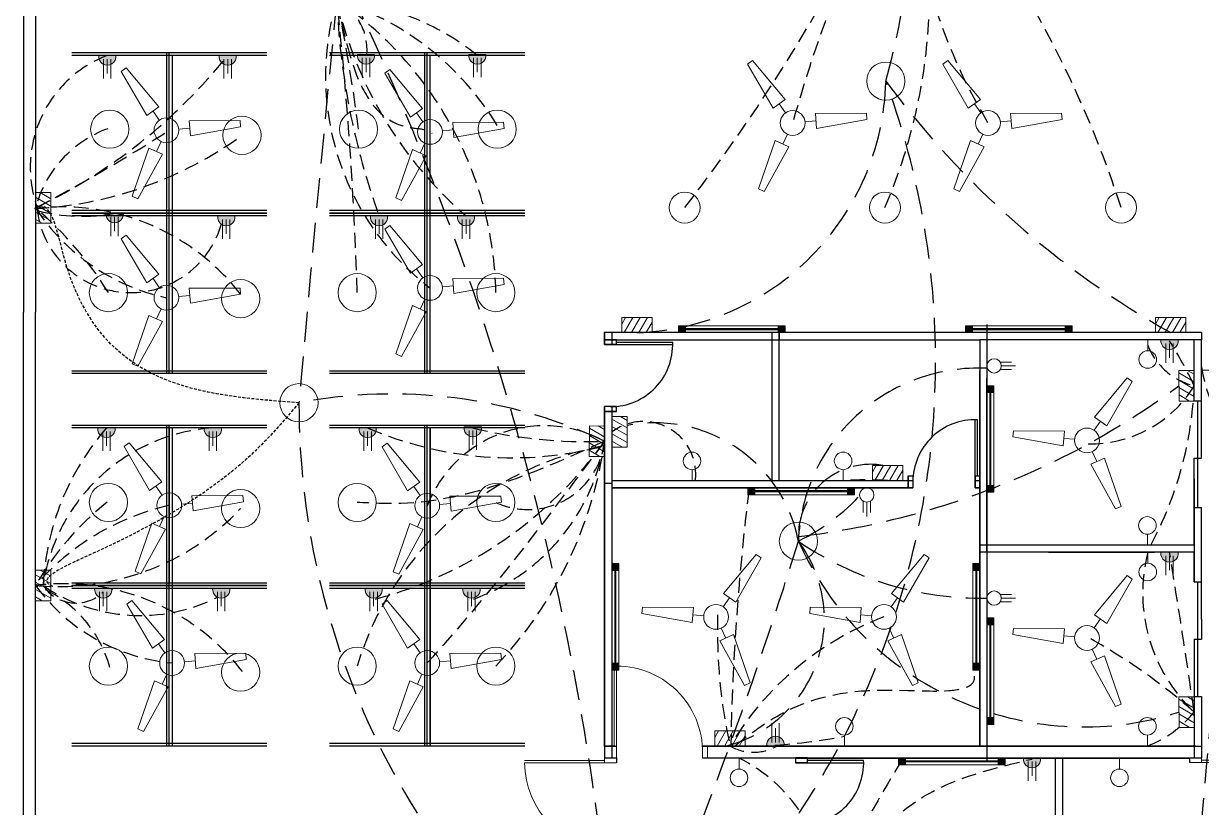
# Model space of a CAD drawing. Header units: inches. Extents: x 35258 to 134537, y 25067 to 83300.
# Drawn here: x 68754.5 to 69247.7, y 37704.9 to 38033.3 of the extents above; entities that cross this region are included whole.
import ezdxf

# ---------------------------------------------------------------- set-up
doc = ezdxf.new("R2010")
doc.units = ezdxf.units.IN
doc.header["$LTSCALE"] = 5
doc.header["$MEASUREMENT"] = 0
doc.linetypes.add('HIDDEN', pattern=[0.375, 0.25, -0.125])
for name, color, linetype in [('belkuni', 7, 'Continuous'), ('DB WIRE', 2, 'Continuous'), ('door', 60, 'Continuous'), ('SB wires', 1, 'Continuous')]:
    doc.layers.add(name, color=color, linetype=linetype)
for name, color, linetype, lineweight in [('E. Fixture', 6, 'Continuous', 20), ('G-FIX', 4, 'Continuous', 9), ('HATCH', 251, 'Continuous', 5)]:
    doc.layers.add(name, color=color, linetype=linetype, lineweight=lineweight)

# ---------------------------------------------------------------- blocks, each defined once
blk = doc.blocks.new('S')
at = {"layer": 'E. Fixture'}
for p, q in [((27102.46766870946, -3564.51721088822), (27101.3704911174, -3580.674144426191)), ((27104.43619659863, -3564.487638738226), (27102.46766870946, -3564.51721088822)), ((27104.43619659863, -3564.487638738226), (27106.11614945854, -3580.634012478612)), ((27106.11614945854, -3580.634012478612), (27101.3704911174, -3580.674144426191)), ((27103.45193265404, -3584.143939886686), (27103.45193265404, -3580.6565425896)), ((27082.53971910421, -3599.018453666567), (27095.8245486937, -3589.688880827792)), ((27095.8245486937, -3589.688880827792), (27098.17042964658, -3593.814377915289)), ((27100.04195762664, -3590.050189886686), (27097.02158423842, -3591.794003275429)), ((27106.86190768145, -3590.050189886686), (27109.88228106967, -3591.794003275431)), ((27111.07931661439, -3589.688880827792), (27108.73343566151, -3593.814377915289)), ((27124.36414620388, -3599.018453666567), (27111.07931661439, -3589.688880827792)), ((27083.52409410421, -3600.723441180266), (27098.17042964658, -3593.814377915289)), ((27123.37977120388, -3600.723441180266), (27108.73343566151, -3593.814377915289)), ((27082.53971910421, -3599.018453666567), (27083.52409410421, -3600.723441180266)), ((27124.36414620388, -3599.018453666567), (27123.37977120388, -3600.723441180266))]:
    blk.add_line(p, q, dxfattribs=at)
blk.add_circle((27103.45193265404, -3588.081439886686), 3.9375, dxfattribs=at)
blk = doc.blocks.new('oo')
at = {"layer": 'E. Fixture', "lineweight": 15}
for p, q in [((755.2265564501672, 589.0984068058151), (809.1816122235127, 589.0984068058151)), ((755.2265564501672, 589.0317345255226), (809.1816122235127, 589.0317345255226)), ((755.2265564501672, 588.9650622452373), (809.1816122235127, 588.9650622452373)), ((755.2265564501672, 588.8983899649593), (809.1816122235127, 588.8983899649593)), ((755.2265564501672, 588.7650454043887), (809.1816122235127, 588.7650454043887)), ((755.2265564501672, 588.6317008438182), (809.1816122235127, 588.6317008438255)), ((755.2265564501672, 588.5650285635329), (809.1816122235127, 588.5650285635329)), ((755.2265564501672, 588.4983562832476), (809.1816122235127, 588.4983562832476)), ((755.2265564501672, 588.4316840029696), (809.1816122235127, 588.4316840029696)), ((755.2265564501672, 588.4316840029696), (809.1816122235127, 588.4316840029696))]:
    blk.add_line(p, q, dxfattribs=at)
at = {"layer": 'E. Fixture', "color": 5, "lineweight": 15}
blk.add_lwpolyline([(751.2262196331089, 590.7652138129179), (813.181949040571, 590.7652138129179), (813.181949040571, 586.7648769958596), (751.2262196331089, 586.7648769958596), (751.2262196331089, 590.7652138129179)], dxfattribs=at)
at = {"layer": 'HATCH', "lineweight": 15}
for points in [[(751.2262196331089, 590.7652138129179), (755.2265564501818, 590.7652138129179), (755.2265564501818, 586.7648769958596), (751.2262196331089, 586.7648769958596)], [(751.5595810345208, 590.431852411506), (754.8931950487408, 590.431852411506), (754.8931950487408, 587.0982383972787), (751.5595810345208, 587.0982383972787)], [(751.8929424359326, 590.0984910100724), (754.5598336473145, 590.0984910100724), (754.5598336473145, 587.4315997987051), (751.8929424359326, 587.4315997987051)], [(752.226303837359, 589.7651296086606), (754.2264722458881, 589.7651296086606), (754.2264722458881, 587.7649612001169), (752.226303837359, 587.7649612001169)], [(752.5596652387853, 589.4317682072342), (753.8931108444763, 589.4317682072342), (753.8931108444763, 588.0983226015505), (752.5596652387853, 588.0983226015505)], [(752.8930266402263, 589.0984068058078), (753.5597494430644, 589.0984068058078), (753.5597494430644, 588.4316840029696), (752.8930266402263, 588.4316840029696)], [(813.181949040571, 590.7652138129179), (809.1816122235273, 590.7652138129179), (809.1816122235273, 586.7648769958596), (813.181949040571, 586.7648769958596)], [(812.8485876391592, 590.431852411506), (809.5149736249391, 590.431852411506), (809.5149736249391, 587.0982383972787), (812.8485876391592, 587.0982383972787)], [(812.5152262377474, 590.0984910100797), (809.8483350263509, 590.0984910100797), (809.8483350263509, 587.4315997987051), (812.5152262377474, 587.4315997987051)], [(812.181864836321, 589.7651296086606), (810.1816964277773, 589.7651296086606), (810.1816964277773, 587.7649612001169), (812.181864836321, 587.7649612001169)], [(811.8485034348946, 589.4317682072342), (810.5150578292037, 589.4317682072342), (810.5150578292037, 588.0983226015505), (811.8485034348946, 588.0983226015505)], [(811.5151420334828, 589.0984068058078), (810.8484192306155, 589.0984068058078), (810.8484192306155, 588.4316840029696), (811.5151420334828, 588.4316840029696)]]:
    blk.add_lwpolyline(points, close=True, dxfattribs=at)
blk = doc.blocks.new('05')
at = {"layer": 'E. Fixture'}
blk.add_hatch(color=256, dxfattribs=at).paths.add_polyline_path([(27124.32238466969, -3822.558064193767), (27124.32238466969, -3814.558064193769, 1.138441978113043)])
for p, q in [((27122.65102251557, -3816.832463298529), (27113.66786581746, -3816.832463298529)), ((27122.65102251557, -3818.558064193768), (27115.97039609485, -3818.558064193768)), ((27124.32238466969, -3822.558064193769), (27124.32238466969, -3814.558064193769)), ((27122.65102251557, -3820.283665089007), (27113.66786581746, -3820.283665089007))]:
    blk.add_line(p, q, dxfattribs=at)
blk.add_arc((27123.80228765426, -3818.558064193768), 4.033670897018604, 82.59172132670682, 277.4082786732857, dxfattribs=at)

msp = doc.modelspace()

# ---------------------------------------------------------------- hatches: boundary and pattern name
at = {"layer": 'E. Fixture', "lineweight": 5}
h = msp.add_hatch(dxfattribs=at)
h.set_pattern_fill('ANSI31', color=256, scale=21.33512969102594, angle=105, style=0)
h.set_pattern_definition([(150, (62815.29421568604, -18715.59310688873), (-1.333445605689122, -2.309595538183013), [])])
h.paths.add_polyline_path([(68765.9266781783, 37949.64814176008), (68765.9266781783, 37962.44921957469), (68759.526139271, 37962.44921957469), (68759.526139271, 37949.64814176008)])
h = msp.add_hatch(dxfattribs=at)
h.set_pattern_fill('ANSI31', color=256, scale=21.33512969102594, angle=15, style=0)
h.set_pattern_definition([(59.99999999999999, (12339.70573622885, 43854.44175371849), (-2.309595538183013, 1.333445605689122), [])])
h.paths.add_polyline_path([(69004.94698487766, 37903.80929122624), (69017.74806269228, 37903.80929122624), (69017.74806269228, 37910.20983013355), (69004.94698487766, 37910.20983013355)])
h = msp.add_hatch(dxfattribs=at)
h.set_pattern_fill('ANSI31', color=256, scale=21.33512969102594, angle=15, style=0)
h.set_pattern_definition([(59.99999999999999, (12563.17495658094, 43854.44175371847), (-2.309595538183013, 1.333445605689122), [])])
h.paths.add_polyline_path([(69228.41620522975, 37903.80929122622), (69241.21728304436, 37903.80929122622), (69241.21728304436, 37910.20983013353), (69228.41620522975, 37910.20983013353)])
h = msp.add_hatch(dxfattribs=at)
h.set_pattern_fill('ANSI31', color=256, scale=21.33512969102594, angle=-74.86885939387574, style=0)
h.set_pattern_definition([(330.1311406061243, (75059.19036177237, 94566.65546571818), (1.328155833565697, 2.312641523256883), [])])
h.paths.add_polyline_path([(69238.27078086915, 37887.94263890909), (69238.30008040312, 37875.1415946254), (69244.70060254497, 37875.15624439239), (69244.67130301101, 37887.95728867609)])
h = msp.add_hatch(dxfattribs=at)
h.set_pattern_fill('ANSI31', color=256, scale=21.33512969102594, angle=-74.86885939387574, style=0)
h.set_pattern_definition([(330.1311406061243, (74821.72199951929, 94547.3328259961), (1.328155833565697, 2.312641523256883), [])])
h.paths.add_polyline_path([(69000.80241861606, 37868.619999187), (69000.83171815003, 37855.8189549033), (69007.23224029188, 37855.8336046703), (69007.20294075792, 37868.63464895399)])
h = msp.add_hatch(dxfattribs=at)
h.set_pattern_fill('ANSI31', color=256, scale=21.33512969102594, angle=-75.8413671594328, style=0)
h.set_pattern_definition([(329.1586328405672, (75773.58012239414, 94436.54999983317), (1.367216167762004, 2.289766076248115), [])])
h.paths.add_polyline_path([(68991.51120571297, 37864.79791736161), (68991.32323341399, 37851.99821972335), (68997.72308223312, 37851.90423357387), (68997.9110545321, 37864.70393121213)])
h = msp.add_hatch(dxfattribs=at)
h.set_pattern_fill('ANSI31', color=256, scale=21.33512969102594, angle=15, style=0)
h.set_pattern_definition([(59.99999999999999, (12444.68427626389, 43792.45745775188), (-2.309595538183013, 1.333445605689122), [])])
h.paths.add_polyline_path([(69109.9255249127, 37841.82499525963), (69122.72660272731, 37841.82499525963), (69122.72660272731, 37848.22553416694), (69109.9255249127, 37848.22553416694)])
h = msp.add_hatch(dxfattribs=at)
h.set_pattern_fill('ANSI31', color=256, scale=21.33512969102594, angle=105, style=0)
h.set_pattern_definition([(150, (62815.29421568604, -18873.69215141094), (-1.333445605689122, -2.309595538183013), [])])
h.paths.add_polyline_path([(68765.9266781783, 37791.54909723787), (68765.9266781783, 37804.35017505248), (68759.526139271, 37804.35017505248), (68759.526139271, 37791.54909723787)])
h = msp.add_hatch(dxfattribs=at)
h.set_pattern_fill('ANSI31', color=256, scale=21.33512969102594, angle=-74.86885939387574, style=0)
h.set_pattern_definition([(330.1311406061243, (75059.19036177237, 94429.97232341548), (1.328155833565697, 2.312641523256883), [])])
h.paths.add_polyline_path([(69238.27078086915, 37751.25949660638), (69238.30008040312, 37738.45845232269), (69244.70060254497, 37738.47310208968), (69244.67130301101, 37751.27414637338)])
h = msp.add_hatch(dxfattribs=at)
h.set_pattern_fill('ANSI31', color=256, scale=21.33512969102594, angle=15, style=0)
h.set_pattern_definition([(59.99999999999999, (12378.67082592562, 43681.29996922529), (-2.309595538183013, 1.333445605689122), [])])
h.paths.add_polyline_path([(69043.91207457443, 37730.66750673304), (69056.71315238904, 37730.66750673304), (69056.71315238904, 37737.06804564034), (69043.91207457443, 37737.06804564034)])

# ---------------------------------------------------------------- linework, layer by layer
for p, q in [((68754.526139271, 38207.46674551767), (68754.526139271, 37912.39944524378)), ((68759.526139271, 38207.46674551767), (68759.526139271, 37912.39944524378)), ((68774.69352945649, 38021.08322198089), (68856.35442601745, 38021.08322198089)), ((68856.35442601745, 38019.90460224309), (68774.69352945649, 38019.90460224309)), ((68814.3453579989, 38021.08322198089), (68814.3453579989, 37886.65054454642)), ((68815.5239777367, 37886.65054454642), (68815.5239777367, 38021.08322198089)), ((68816.70259747475, 38019.90460224309), (68816.70259747475, 37886.65054454642)), ((68882.68672246145, 38021.08322198089), (68964.34761902242, 38021.08322198089)), ((68964.34761902242, 38019.9046022431), (68882.68672246145, 38019.9046022431)), ((68883.22740646164, 38019.90460224311), (68883.22740646164, 38021.0832219809)), ((68922.33855100386, 38021.08322198089), (68922.33855100386, 37886.65054454643)), ((68923.51717074164, 37886.65054454643), (68923.51717074164, 38021.08322198089)), ((68924.69579047972, 38019.9046022431), (68924.69579047972, 37886.65054454643)), ((68774.69352945649, 37955.04550300154), (68856.35442601745, 37955.04550300154)), ((68774.69352945649, 37953.86688326374), (68856.35442601745, 37953.86688326374)), ((68856.35442601745, 37953.86688326375), (68774.69352945649, 37953.86688326375)), ((68882.68672246145, 37955.04550300155), (68964.34761902242, 37955.04550300155)), ((68882.68672246145, 37953.86688326375), (68964.34761902242, 37953.86688326375)), ((68964.34761902242, 37953.86688326376), (68882.68672246145, 37953.86688326376)), ((68856.35442601745, 37952.68826352595), (68774.69352945649, 37952.68826352595)), ((68964.34761902242, 37952.68826352595), (68882.68672246145, 37952.68826352595)), ((68754.526139271, 37312.39944524378), (68754.526139271, 37912.39944524378)), ((68759.526139271, 37671.66750682898), (68759.526139271, 37912.39944524378)), ((69157.8831425912, 37907.28529339842), (69157.88314259124, 37811.23839897969)), ((68997.81706838298, 37898.80929122623), (68997.81706838298, 37903.80929122624)), ((68997.81706838298, 37903.80929122624), (68997.81706838298, 37898.80929122623)), ((69154.8831425912, 37903.80929122624), (68997.81706838297, 37903.80929122624)), ((68997.81706838297, 37900.80929122623), (69154.88314259119, 37900.80929122623)), ((68997.81706838298, 37900.80929122623), (68997.81706838298, 37898.80929122623)), ((68997.81706838298, 37900.80929122623), (68997.81706838298, 37898.80929122623)), ((69000.81706838298, 37903.80929122624), (69000.81706838298, 37898.80929122623)), ((69067.94616265535, 37841.82499525965), (69067.94616265535, 37903.80929122624)), ((69070.94616265535, 37903.80929122624), (69067.94616265535, 37903.80929122624)), ((69070.94616265535, 37841.82499525965), (69070.94616265535, 37903.80929122624)), ((69070.94616265535, 37903.80929122624), (69070.94616265535, 37900.80929122624)), ((69247.68595277793, 37903.80929122622), (69154.8831425912, 37903.80929122624)), ((69227.96587241835, 37900.80929122623), (69154.8831425912, 37900.80929122623)), ((69247.68595277793, 37900.80929122623), (69154.88314259119, 37900.80929122623)), ((69154.88314259124, 37900.80929122622), (69154.88314259122, 37730.66750673298)), ((69157.88314259124, 37900.80929122622), (69157.88314259124, 37730.66750673298)), ((69157.8831425912, 37900.80929122616), (69157.8831425912, 37897.80929122615)), ((69171.21252822645, 37903.80929122623), (69171.21252822645, 37903.80929122623)), ((69203.93980095371, 37903.80929122623), (69203.93980095371, 37903.80929122623)), ((69244.68595277793, 37875.30626162526), (69244.68595277793, 37900.80929122623)), ((69247.68595277793, 37903.80929122622), (69247.68595277793, 37900.80929122623)), ((69247.68595277793, 37875.30626162526), (69247.68595277793, 37900.80929122623)), ((69157.88314259124, 37897.80929122616), (69157.88314259124, 37724.66750673324)), ((68774.69352945678, 37887.82916428422), (68856.35442601774, 37887.82916428422)), ((68856.35442601774, 37886.65054454642), (68774.69352945678, 37886.65054454642)), ((68882.68672246175, 37887.82916428422), (68964.34761902271, 37887.82916428422)), ((68964.34761902271, 37886.65054454643), (68882.68672246175, 37886.65054454643)), ((69154.88314259124, 37814.80525175857), (69154.88314259124, 37887.80727149233)), ((69157.88314259124, 37811.80525175851), (69157.88314259124, 37884.80727149226)), ((69244.68595277793, 37875.30626162526), (69244.68595277793, 37887.80727149232)), ((69244.68595277793, 37875.30626162526), (69247.68595277793, 37875.30626162526)), ((69244.68595277793, 37875.30626162526), (69247.68595277793, 37875.30626162526)), ((69246.18595277793, 37851.30626162526), (69246.18595277793, 37875.30626162526)), ((69247.68595277793, 37851.30626162526), (69247.68595277793, 37875.30626162526)), ((68997.81706838297, 37730.66750673297), (68997.81706838298, 37872.80929122623)), ((68997.81706838298, 37872.80929122623), (68997.81706838297, 37730.66750673297)), ((68997.81706838298, 37872.80929122623), (68997.81706838298, 37843.79887360891)), ((69000.81706838298, 37872.81409936312), (69000.81706838297, 37730.66750673297)), ((69000.81706838298, 37872.81409936312), (69000.81706838298, 37872.80929122623)), ((69000.81706838298, 37872.80929122623), (69000.81706838298, 37872.81409936312)), ((69000.81706838298, 37872.81409936312), (69000.81706838298, 37872.80929122623)), ((69000.817068383, 37870.80929122623), (69000.81706838298, 37843.79887360891)), ((68774.69908364689, 37865.10018416744), (68856.35998020785, 37865.10018416744)), ((68814.3509121893, 37865.10018416744), (68814.3509121893, 37730.66750673297)), ((68814.35091218958, 37865.10018416744), (68814.35091218958, 37730.66750673297)), ((68815.52953192707, 37730.66750673297), (68815.52953192707, 37865.10018416744)), ((68815.52953192737, 37730.66750673297), (68815.52953192737, 37865.10018416744)), ((68882.68672246141, 37865.10018416744), (68964.34761902237, 37865.10018416744)), ((68922.33855100382, 37865.10018416744), (68922.33855100382, 37730.66750673297)), ((68922.34410519454, 37865.10018416744), (68922.34410519454, 37730.66750673298)), ((68923.51717074159, 37730.66750673297), (68923.51717074159, 37865.10018416744)), ((68923.52272493232, 37730.66750673298), (68923.52272493232, 37865.10018416744)), ((68856.35998020785, 37863.92156442964), (68774.69908364689, 37863.92156442964)), ((68815.52953192765, 37863.92156442964), (68815.52953192765, 37799.06246518809)), ((68816.70815166515, 37863.92156442964), (68816.70815166515, 37730.66750673297)), ((68816.70815166543, 37863.92156442964), (68816.70815166543, 37730.66750673297)), ((68964.34761902237, 37863.92156442964), (68882.68672246141, 37863.92156442964)), ((68924.69579047967, 37863.92156442964), (68924.69579047967, 37730.66750673297)), ((68924.7013446704, 37863.92156442965), (68924.7013446704, 37730.66750673298)), ((69154.88314259122, 37860.20124736745), (69154.88314259122, 37838.82499525963)), ((69244.68595277793, 37814.80525175821), (69244.68595277793, 37851.30626162527)), ((69244.68595277793, 37851.30626162526), (69247.68595277793, 37851.30626162526)), ((69246.18595277793, 37830.56827568971), (69246.18595277793, 37851.30626162526)), ((68997.81706838298, 37843.79887360891), (68997.81706838295, 37840.79887360992)), ((68997.81706838295, 37840.79887360992), (69000.81699065508, 37840.79887360991)), ((69000.81706838297, 37841.82499525965), (69126.88795072811, 37841.82499525964)), ((69070.42866722793, 37841.82499525963), (69124.88314259124, 37841.82499525963)), ((69126.88314259122, 37841.82499525963), (69126.88795072811, 37841.82499525963)), ((69152.88314259124, 37841.82499525964), (69154.88314259122, 37841.82499525964)), ((69244.68595277793, 37842.59547673898), (69244.68595277793, 37799.45129238466)), ((69080.10821878184, 37838.82499525965), (69000.81706838297, 37838.82499525965)), ((69000.81706838297, 37838.82499525965), (69126.88314259122, 37838.82499525964)), ((69000.81706838297, 37838.82499525965), (69000.81706838321, 37730.66750673297)), ((69126.88314259122, 37838.82499525963), (69070.42866722793, 37838.82499525963)), ((69070.42866722793, 37838.82499525963), (69126.88314259122, 37838.82499525963)), ((69152.88314259124, 37838.82499525963), (69154.88314259122, 37838.82499525964)), ((69154.88314259122, 37730.66750673324), (69154.88314259124, 37838.82499525963)), ((69244.68595277793, 37830.56827568971), (69247.68595277793, 37830.56827568971)), ((69247.68595277793, 37783.80929122622), (69247.68595277793, 37830.56827568971)), ((69244.68595277793, 37814.80525175821), (69154.88314259124, 37814.80525175851)), ((69244.68595277793, 37811.80525175821), (69154.88314259124, 37811.80525175852)), ((69183.6031166064, 37811.80525175821), (69227.96587241835, 37811.80525175821)), ((69244.68595277793, 37799.45129238466), (69244.68595277793, 37811.80525175821)), ((69157.88314259122, 37803.54582319666), (69157.88314259122, 37800.54582319665)), ((68774.69908364689, 37799.06246518809), (68856.35998020785, 37799.06246518809)), ((68774.69908364689, 37797.88384545029), (68856.35998020785, 37797.88384545029)), ((68856.35998020785, 37797.8838454503), (68774.69908364689, 37797.8838454503)), ((68856.35998020785, 37796.7052257125), (68774.69908364689, 37796.7052257125)), ((68882.68672246141, 37799.06246518809), (68964.34761902237, 37799.06246518809)), ((68882.68672246141, 37797.88384545029), (68964.34761902237, 37797.88384545029)), ((68964.34761902237, 37797.8838454503), (68882.68672246141, 37797.8838454503)), ((68964.34761902237, 37796.7052257125), (68882.68672246141, 37796.7052257125)), ((69244.68595277793, 37799.45129238466), (69247.68595277793, 37799.45129238466)), ((69244.68595277793, 37799.45129238466), (69247.68595277793, 37799.45129238466)), ((69246.18595277793, 37775.45129238466), (69246.18595277793, 37799.45129238466)), ((69247.68595277793, 37783.80929122622), (69247.68595277793, 37775.45129238466)), ((69244.68595277793, 37775.45129238466), (69244.68595277793, 37725.66750673297)), ((69244.68595277793, 37775.45129238466), (69244.68595277793, 37730.66750673294)), ((69244.68595277793, 37775.45129238466), (69247.68595277793, 37775.45129238466)), ((69246.18595277793, 37751.45129238466), (69246.18595277793, 37775.45129238466)), ((69000.81706838323, 37768.66750682901), (69000.81706838323, 37725.66750682901)), ((69244.68595277793, 37751.45129238466), (69247.68595277793, 37751.45129238466)), ((69247.68595277793, 37751.45129238466), (69247.68595277793, 37730.66750673294)), ((68774.69908364718, 37731.84612647077), (68856.35998020814, 37731.84612647077)), ((68882.6867224617, 37731.84612647077), (68964.34761902266, 37731.84612647077)), ((68856.35998020814, 37730.66750673297), (68774.69908364718, 37730.66750673297)), ((68964.34761902266, 37730.66750673297), (68882.6867224617, 37730.66750673297)), ((68997.81706838297, 37730.66750673297), (68997.81706838297, 37725.66750682901)), ((69002.09324791384, 37730.66750673297), (68997.81706838297, 37730.66750673297)), ((68997.81706838297, 37730.66750673297), (69002.81706838323, 37730.66750673297)), ((69000.81706838297, 37730.66750673297), (69002.81706838323, 37730.66750673297)), ((69000.81706838321, 37730.66750673297), (69002.81706838323, 37730.66750673297)), ((69002.09324791384, 37730.66750673297), (69002.81706838323, 37730.66750673297)), ((69038.73015792563, 37730.66750673297), (69247.68595277793, 37730.66750673298)), ((69245.39118723072, 37730.66750673298), (69038.73015792563, 37730.66750673297)), ((69038.73015792563, 37730.66750673296), (69247.68595277793, 37730.66750673297)), ((69038.73015792562, 37730.66750673303), (69154.88314259122, 37730.66750673324)), ((69038.73015792562, 37730.66750673303), (69154.88314259122, 37730.66750673324)), ((69038.81706838323, 37728.66750682899), (69038.81359599355, 37728.667506829)), ((69038.81706838323, 37728.667506829), (69038.81359599353, 37728.667506829)), ((69244.68595277793, 37730.66750673294), (69135.75798277192, 37730.66750673331)), ((69244.68595277793, 37730.66750673294), (69244.68595277793, 37725.66750673294)), ((69247.68595277793, 37730.66750673298), (69247.68595277793, 37725.70281372021)), ((69247.68595277793, 37730.66750673294), (69247.68595277793, 37725.66750673294)), ((68997.81706838297, 37725.66750682901), (69002.81706838323, 37725.66821333737)), ((68999.81706838297, 37725.657158047), (68999.81706838297, 37725.66750682901)), ((68999.81706838297, 37725.66750682901), (68999.81706838297, 37725.657158047)), ((69002.81706838297, 37725.66750682901), (69002.81706838297, 37723.66750682901)), ((69038.73055989132, 37725.67328797377), (69247.68595277793, 37725.70281372021)), ((69077.77491320901, 37725.67880500619), (69077.77491320901, 37723.67880500619)), ((69077.77491320901, 37725.67880500619), (69077.77491320901, 37723.67880500619)), ((69077.77491320901, 37725.65281620328), (69242.68521657832, 37725.62049622995)), ((69186.4691201902, 37725.64033922712), (69186.4691201902, 37677.8709713652)), ((69186.4691201902, 37725.64033922712), (69186.4691201902, 37668.63309380096)), ((69189.4691201902, 37725.64033922712), (69189.4691201902, 37668.63309380096)), ((69242.68595277793, 37725.70281372021), (69242.68595277793, 37723.70281372021)), ((69245.68595277793, 37725.69246493821), (69245.68595277793, 37725.70281372021)), ((69245.68595277793, 37725.70281372021), (69245.68595277793, 37725.69246493821))]:
    msp.add_line(p, q)
at = {"color": 1, "linetype": 'HIDDEN', "ltscale": 5}
for centre, radius, start, end in [((69075.4702025242, 37800.46913277455), 187.6410788890827, 25.60358828737142, 32.15762903116554), ((69251.45020985772, 37908.99749058831), 28.26213914596872, 201.7732403762653, 256.1524169838719), ((69106.99098435254, 37694.48338652136), 147.6370325283864, 86.37477342436368, 93.62522657564726), ((69207.70538407228, 37775.2993550976), 47.88828206392294, 291.2513447163, 320.5541900035388)]:
    msp.add_arc(centre, radius, start, end, dxfattribs=at)
for p in [(69052.17242645238, 37730.66750673306), (69103.52778452181, 37730.66750673315)]:
    msp.add_point(p)
at = {"layer": 'belkuni'}
for p, q in [((69002.81706838298, 37899.80929122623), (69026.29783049652, 37899.80929122623)), ((69002.81706838298, 37898.80929122623), (69026.31706838298, 37898.80929122623)), ((69152.88314259122, 37843.82499525963), (69152.88314259122, 37867.32499525963)), ((69153.88314259122, 37843.82499525963), (69153.88314259122, 37867.30575737316)), ((69082.77491320901, 37724.67880500619), (69106.25567532255, 37724.67880500619)), ((69082.77491320901, 37723.67880500619), (69106.27491320901, 37723.67880500619))]:
    msp.add_line(p, q, dxfattribs=at)
for centre, start, end in [((69000.31706838298, 37898.80929122623), 270, 2.20422750354883), ((69152.88314259122, 37841.32499525963), 87.79577249647717, 180), ((69080.27491320901, 37723.67880500619), 270, 2.20422750354883)]:
    msp.add_arc(centre, 26, start, end, dxfattribs=at)
at = {"layer": 'DB WIRE', "linetype": 'HIDDEN', "ltscale": 10}
for centre, radius, start, end in [((68838.24268156121, 38087.21782048296), 288.0838785130651, 344.2779603867677, 5.335381939673713), ((67847.4040457779, 37546.48227782478), 1157.726593230615, 3.632536641195772, 28.72380833878148), ((83218.69968538881, 36612.76509230315), 14404.2332633296, 174.3010402361799, 174.9749925631257), ((68794.67053295509, 37891.73087412456), 341.6889096549957, 307.5150824445909, 20.09998904993235), ((69007.52208617957, 38011.80049290103), 108.0589358260215, 272.0287747069643, 358.5974230706738), ((69420.52779337426, 38234.25070973861), 379.0516124307792, 216.4298285864655, 240.6636216687815), ((69154.29917792096, 37813.54171125645), 75.40806675735077, 87.27584268506767, 177.7673102261147), ((69039.34699606162, 38150.85118260377), 334.819165639387, 276.7824300963431, 306.4532584272623), ((68908.84358044912, 37668.23501340609), 209.8631281335712, 64.91517273835227, 100.7141201806953), ((69192.98791877524, 37874.41558635224), 323.1597349070744, 179.9957424487862, 233.9485414424013), ((69018.85934000676, 37804.80025233526), 61.21350915137111, 10.99915390246309, 100.9692529660909), ((69109.17072226755, 37818.37515838962), 30.28176112826647, 80.3172953764735, 183.5891894755944), ((69039.00683449463, 37897.13088751436), 89.99988380956212, 296.3462860999306, 319.6207484498854), ((67201.62960875765, 38399.56299141041), 1965.785363483574, 336.3856337753246, 342.7455303844995), ((69034.9540096454, 37783.76479375401), 54.82473479594381, 284.4211137034982, 36.6348803075405), ((69155.60040057362, 37927.54310499698), 134.9469174558826, 235.3879908574162, 270.9692531269203), ((69198.57697065118, 37869.57006753417), 130.8801685621984, 203.9314223834621, 287.6616620245263)]:
    msp.add_arc(centre, radius, start, end, dxfattribs=at)
for points in [[(69242.68595277793, 37640.36013019678), (69280.93856889251, 38075.86377993529)], [(69242.68595277795, 37640.36013019683), (69285.7204812583, 37824.69798214479), (69290.36944093413, 37873.08356042311)]]:
    msp.add_spline(points, degree=3, dxfattribs=at)
at = {"layer": 'DB WIRE', "linetype": 'HIDDEN'}
for points in [[(68869.82818476036, 37874.43959979847), (68771.67942030868, 37934.69538893622), (68759.526139271, 37956.04868064284), (68759.03842013417, 37955.74741254389)], [(68869.82818476035, 37874.43959979847), (68783.71872420306, 37811.39036932735), (68765.9266781783, 37797.94963612063), (68766.86383320822, 37797.55617076367)]]:
    msp.add_spline(points, degree=3, dxfattribs=at)
at = {"layer": 'door'}
for p, q in [((69002.81706838298, 37898.80929122623), (68997.81706838298, 37898.80929122623)), ((69002.81706838298, 37870.80929122623), (68997.81706838298, 37870.80929122623)), ((69124.88314259122, 37843.82499525963), (69124.88314259122, 37838.82499525963)), ((69152.88314259122, 37843.82499525963), (69152.88314259122, 37838.82499525963)), ((69082.77491320901, 37723.67880500619), (69077.77491320901, 37723.67880500619))]:
    msp.add_line(p, q, dxfattribs=at)
for points in [[(69002.81706838298, 37898.80929122623), (69002.81706838298, 37900.80929122623), (68997.81706838298, 37900.80929122623), (68997.81706838298, 37898.80929122623)], [(69002.81706838298, 37870.80929122623), (69002.81706838298, 37872.80929122623), (68997.81706838298, 37872.80929122623), (68997.81706838298, 37870.80929122623)], [(69124.88314259122, 37843.82499525963), (69126.88314259122, 37843.82499525963), (69126.88314259122, 37838.82499525963), (69124.88314259122, 37838.82499525963)], [(69152.88314259122, 37843.82499525963), (69154.88314259122, 37843.82499525963), (69154.88314259122, 37838.82499525963), (69152.88314259122, 37838.82499525963)], [(69082.77491320901, 37723.67880500619), (69082.77491320901, 37725.67880500619), (69077.77491320901, 37725.67880500619), (69077.77491320901, 37723.67880500619)]]:
    msp.add_lwpolyline(points, close=True, dxfattribs=at)
at = {"layer": 'E. Fixture', "lineweight": 5}
for p, q in [((69223.81318740358, 37900.80929122623), (69226.5954429169, 37900.80929122623)), ((69225.20431516023, 37896.21890472863), (69225.20431516023, 37900.80929122623)), ((69163.49994767703, 37891.43213578818), (69168.21046948344, 37891.43213578818)), ((69163.9000696729, 37889.87896420908), (69169.84792587618, 37889.87896420979)), ((69163.49994767703, 37888.32579263142), (69168.21046948344, 37888.32579263142)), ((69247.68595277793, 37886.66664866907), (69247.68595277793, 37889.44890418241)), ((69252.27633927552, 37888.05777642573), (69247.68595277793, 37888.05777642573)), ((69034.39695946686, 37846.41538175722), (69034.39695946686, 37841.82499525964)), ((69097.6559049096, 37846.41538175722), (69097.6559049096, 37841.82499525963)), ((69035.78808722353, 37841.82499525964), (69033.00583171018, 37841.82499525964)), ((69099.04703266626, 37841.82499525963), (69096.26477715292, 37841.82499525963)), ((69106.01314084209, 37833.20819017378), (69106.01314084209, 37828.49766836737)), ((69107.56631241972, 37832.8080681779), (69107.56631242044, 37826.86021197463)), ((69109.11948399883, 37833.20819017378), (69109.11948399883, 37828.49766836737)), ((69225.06296658266, 37819.39563825587), (69225.06296658266, 37814.80525175828)), ((69226.45409433932, 37814.80525175828), (69223.67183882598, 37814.80525175828)), ((69223.81318740358, 37811.80525175821), (69226.5954429169, 37811.80525175821)), ((69225.20431516023, 37807.21486526061), (69225.20431516023, 37811.80525175821)), ((69163.49994767705, 37794.16866775868), (69168.21046948346, 37794.16866775868)), ((69163.49994767705, 37791.06232460192), (69168.21046948346, 37791.06232460192)), ((69163.90006967292, 37792.61549617958), (69169.8479258762, 37792.61549618029)), ((69098.19777801509, 37735.25789323072), (69098.19777801509, 37730.66750673314)), ((69225.06296658238, 37735.2578932306), (69225.06296658238, 37730.66750673301)), ((69098.19777801508, 37730.66750673314), (69095.41552250175, 37730.66750673314)), ((69099.58890577176, 37730.66750673314), (69096.80665025841, 37730.66750673314)), ((69226.45409433905, 37730.66750673301), (69223.6718388257, 37730.66750673301)), ((69052.68434591517, 37725.60373996483), (69055.4666014285, 37725.60373996483)), ((69054.07547367182, 37721.01335346723), (69054.07547367182, 37725.60373996483)), ((69211.9582066893, 37725.6262456277), (69214.74046220264, 37725.6262456277)), ((69213.34933444596, 37721.0358591301), (69213.34933444596, 37725.6262456277))]:
    msp.add_line(p, q, dxfattribs=at)
for points in [[(68759.526139271, 37949.64814173553), (68759.526139271, 37962.44921955014), (68765.9266781783, 37962.44921955014), (68765.9266781783, 37949.64814173553)], [(69004.94698485312, 37910.20983013355), (69017.74806266773, 37910.20983013355), (69017.74806266773, 37903.80929122624), (69004.94698485312, 37903.80929122624)], [(69228.4162052052, 37910.20983013353), (69241.21728301981, 37910.20983013353), (69241.21728301981, 37903.80929122622), (69228.4162052052, 37903.80929122622)], [(69244.67130301095, 37887.95728870064), (69244.70060254491, 37875.15624441694), (69238.30008040306, 37875.14159464995), (69238.27078086909, 37887.94263893364)], [(69007.20294075787, 37868.63464897854), (69007.23224029182, 37855.83360469485), (69000.83171814997, 37855.81895492785), (69000.802418616, 37868.61999921155)], [(68997.91105453247, 37864.70393123668), (68997.72308223348, 37851.90423359842), (68991.32323341435, 37851.9982197479), (68991.51120571334, 37864.79791738616)], [(69109.92552488815, 37848.22553416694), (69122.72660270277, 37848.22553416694), (69122.72660270277, 37841.82499525963), (69109.92552488815, 37841.82499525963)], [(68759.526139271, 37791.54909721332), (68759.526139271, 37804.35017502793), (68765.9266781783, 37804.35017502793), (68765.9266781783, 37791.54909721332)], [(69244.67130301095, 37751.27414639793), (69244.70060254491, 37738.47310211423), (69238.30008040306, 37738.45845234724), (69238.27078086909, 37751.25949663093)], [(69043.91207454988, 37737.06804564034), (69056.7131523645, 37737.06804564034), (69056.7131523645, 37730.66750673304), (69043.91207454988, 37730.66750673304)]]:
    msp.add_lwpolyline(points, close=True, dxfattribs=at)
at = {"layer": 'E. Fixture', "color": 40, "lineweight": 5, "true_color": 0xf8d731}
for centre in [(69115.54864645819, 38009.15551913536), (68869.82818476035, 37874.43959979847), (69078.94835705947, 37816.47945317537)]:
    msp.add_circle(centre, 8.000673634137163, dxfattribs=at)
at = {"layer": 'E. Fixture', "lineweight": 5}
for centre, radius in [((68790.60702599486, 37989.01136972698), 8.000673634137163), ((68845.96295876174, 37986.46248813324), 8.000673634137163), ((68894.77720735391, 37989.01136972698), 8.000673634137163), ((68952.82775711163, 37989.01136972698), 8.000673634137163), ((69031.33048060251, 37956.19063730333), 6.480545643651102), ((69115.17426873685, 37956.19063730333), 6.480545643651102), ((69214.06696876779, 37956.19063730333), 6.480545643651102), ((68790.0546835399, 37920.57429419909), 8.000673634137163), ((68845.41061630678, 37918.02541260535), 8.000673634137163), ((68894.22486489895, 37920.57429419909), 8.000673634137163), ((68952.27541465667, 37920.57429419909), 8.000673634137163), ((69225.20431516023, 37892.54659553058), 3.67230919806784), ((69160.8916061321, 37889.87896421446), 3.00846354080204), ((69034.39695946686, 37850.08769095528), 3.67230919806784), ((69097.6559049096, 37850.08769095527), 3.67230919806784), ((68790.0546835399, 37832.6934948789), 8.000673634137163), ((68894.22486489895, 37832.6934948789), 8.000673634137163), ((68952.27541465667, 37832.6934948789), 8.000673634137163), ((68845.41061630678, 37830.14461328516), 8.000673634137163), ((69107.56631242513, 37835.8165317187), 3.00846354080204), ((69225.06296658266, 37823.06794745392), 3.67230919806784), ((69225.20431516023, 37803.54255606256), 3.67230919806784), ((69160.89160613212, 37792.61549618496), 3.00846354080204), ((69160.89160613212, 37792.61549618496), 3.00846354080204), ((68790.0546835399, 37764.13602057878), 8.000673634137163), ((68894.22486489895, 37764.13602057878), 8.000673634137163), ((68952.27541465667, 37764.13602057878), 8.000673634137163), ((68845.41061630678, 37761.58713898504), 8.000673634137163), ((69098.19777801509, 37738.93020242879), 3.67230919806784), ((69225.06296658238, 37738.93020242865), 3.67230919806784), ((69054.07547367182, 37717.34104426918), 3.67230919806784), ((69213.34933444596, 37717.36354993205), 3.67230919806784)]:
    msp.add_circle(centre, radius, dxfattribs=at)
at = {"layer": 'G-FIX'}
for p, q in [((69001.81706838323, 37730.66750682901), (69001.81706838321, 37764.16750682901)), ((69002.81706838323, 37725.66750682901), (69002.81706838321, 37764.16750682901)), ((69002.81706838323, 37730.66750682901), (69002.81706838323, 37725.66750682901)), ((69038.81706838323, 37725.66750682903), (69038.81706838323, 37730.66750682903)), ((68997.81706838297, 37724.66750682901), (68964.31706838297, 37724.66750682901)), ((69002.81706838297, 37723.66750682901), (68964.31706838297, 37723.66750682901)), ((68997.81706838297, 37723.66750682901), (69002.81706838297, 37723.66750682901)), ((69242.68595277793, 37723.70281372021), (69281.18595277793, 37723.70281372021)), ((69247.68595277793, 37723.70281372021), (69242.68595277793, 37723.70281372021)), ((69247.68595277793, 37724.70281372021), (69281.18595277793, 37724.70281372021))]:
    msp.add_line(p, q, dxfattribs=at)
for points in [[(69000.81706838323, 37725.66750682901), (69002.81706838323, 37725.66750682901), (69002.81706838323, 37730.66750682901), (69000.81706838323, 37730.66750682901)], [(69038.81706838323, 37725.66750682903), (69040.81706838323, 37725.66750682903), (69040.81706838323, 37730.66750682903), (69038.81706838323, 37730.66750682903)], [(69002.81706838297, 37725.66750682901), (69002.81706838297, 37723.66750682901), (68997.81706838297, 37723.66750682901), (68997.81706838297, 37725.66750682901)], [(69242.68595277793, 37725.70281372021), (69242.68595277793, 37723.70281372021), (69247.68595277793, 37723.70281372021), (69247.68595277793, 37725.70281372021)]]:
    msp.add_lwpolyline(points, close=True, dxfattribs=at)
for centre, start, end in [((69002.81706838323, 37728.16750682901), 356.0179214220063, 90), ((69000.31706838297, 37723.66750682901), 180, 270), ((69245.18595277793, 37723.70281372021), 270, 0)]:
    msp.add_arc(centre, 36, start, end, dxfattribs=at)
at = {"layer": 'SB wires', "linetype": 'HIDDEN', "ltscale": 5}
for centre, radius, start, end in [((68443.48306317852, 38412.14650360868), 743.9491502719225, 322.2015415025663, 336.3746371067265), ((69357.49330786249, 38111.41136593271), 232.4293288817249, 179.3605861391761, 211.0175651624137), ((68779.86260796561, 37815.348075899), 456.4756883368033, 17.97147098937073, 40.86413627937343), ((69620.35334780032, 37841.124360014), 564.2398642724401, 151.3780254930987, 164.5285096094709), ((68901.31682437116, 38047.74173853984), 232.6297716291777, 336.8245206183917, 15.8842654214328), ((68992.58860841586, 38011.12662159597), 111.6139504068828, 163.3377015512311, 232.534576798815), ((69050.22601002184, 38080.18814728859), 168.6860853761509, 192.6910214312277, 229.0989214551918), ((68218.6456989822, 37902.94648722264), 681.587104201279, 7.254177062500743, 11.86882647352089), ((68849.47204283628, 37927.62161552592), 121.0445101483225, 31.36539016084555, 72.60402523501834), ((67332.21970791172, 37873.00442326827), 1562.729344152428, 1.744367277877012, 6.249846129154589), ((68800.41644007679, 37917.41387422501), 151.8918576318933, 1.192241619775653, 55.85979551760254), ((68874.83512502527, 38022.26985672719), 23.501848387026, 354.2239045534383, 62.57115329158572), ((68877.91209996547, 37937.32473417856), 106.0883657541456, 51.11490204694241, 85.81118053344758), ((69186.13965937015, 38055.00776956684), 300.7131661058057, 182.2637508983584, 199.8924812579402), ((68807.55308530654, 37973.01509432227), 50.21750201836397, 110.9763289463488, 202.9218368104472), ((68661.23660568158, 38162.61719392727), 228.737453394666, 295.6054911767785, 321.3974481916845), ((68806.51673518113, 37943.60471420665), 48.61037342640225, 110.163851309471, 165.1675046543352), ((68422.99091156072, 38600.2980877272), 726.851645517596, 297.5811214091727, 302.6867461954101), ((68750.67744198086, 38117.76621650266), 162.2343946021051, 272.9541274207067, 305.9679350389792), ((68770.62283898458, 37861.66168544035), 94.79621724891754, 37.91417512047562, 97.01928343660563), ((68661.3573232448, 37840.6932506979), 151.4727422930187, 31.82742193236824, 49.60182919281515), ((68833.04463110112, 38004.48293633084), 88.03888779980444, 213.3770404479108, 257.7370887521918), ((68799.38534959017, 37960.06657798532), 39.4707349603353, 185.4120468824356, 346.9945121459128), ((68778.8367182044, 38024.44056708224), 71.9098781433579, 255.015846581574, 281.0624916360716), ((69306.84252402333, 37898.2342388099), 59.80536786970066, 188.4472479153979, 289.3194891620797), ((69201.14868138301, 37908.38779701354), 51.14096396998005, 269.0444923591979, 328.3554159874822), ((69091.23891130296, 37887.59242881403), 153.5614498085388, 331.7061425369584, 357.7446839956739), ((69013.95089656708, 37844.56028013479), 22.00783222205684, 352.8604239323799, 126.6396093151866), ((68871.08465987313, 37792.71752801351), 108.4844395948131, 138.9777143085681, 177.2355860923396), ((68839.16136887087, 37786.83732225437), 77.27141448692805, 93.98874896985292, 171.476236328824), ((68958.99000313287, 38003.34528103966), 151.9450213069161, 246.5767207195219, 284.6944856322457), ((68972.51084761521, 37812.19873435095), 52.59380587434837, 61.23857528656327, 158.6608523329491), ((68990.15001555948, 38058.80724032599), 200.6496948173412, 256.301391000802, 272.1898699586304), ((69021.32518041876, 37725.74828422615), 132.7708872739528, 100.3229564353322, 163.1942623087388), ((68857.7640313975, 37958.97777415586), 172.4820103382546, 284.8391051389751, 324.2904559690862), ((68913.75364554251, 37872.32550748035), 85.28526211473338, 290.1266371799496, 349.2173771168194), ((68965.75330301234, 37862.02382099936), 32.27880891326959, 245.3202455449454, 353.3826594408538), ((68828.25521247073, 37882.21127808331), 171.238947044779, 316.406683956058, 351.974542907159), ((70066.62110808285, 37712.67739930344), 1016.137619393703, 172.8959403540107, 178.9535100660509), ((68865.528547975, 37737.1080924598), 122.2219460084141, 128.4657916657916, 150.1457368554765), ((68839.3784880051, 37728.14937287867), 106.0588249369154, 102.9949611013252, 138.8427544785416), ((68769.52073733944, 37901.93943334174), 104.4689902154583, 264.5100889413205, 316.5883127297612), ((69291.79175814711, 37794.88565648945), 68.70342253186037, 165.7430978715692, 226.7140502749953), ((65193.38011951351, 37152.41504265555), 4094.389888682549, 8.319808727921538, 9.267687247154674), ((68771.13499427038, 37703.71997446798), 94.94205943399645, 37.74292611666421, 97.02330486405394), ((68741.18722272987, 37750.07916884656), 51.26302270583975, 15.27757461649943, 69.03843450265735), ((68824.1979360111, 37845.19329099391), 80.08997577337523, 216.1486525383854, 264.6340225904956), ((68776.43656024546, 37806.91242962493), 16.37979842130767, 213.1740278860695, 314.3567976253819), ((68803.38587231668, 37857.92732646503), 72.58312731269255, 236.1034065333015, 296.473971868044), ((69264.17938875714, 37778.78923740426), 219.1469141680497, 178.2269144268578, 192.5620763818799), ((69160.04358835459, 37665.33486022504), 127.7076409290806, 110.7658496400581, 149.2308846799107), ((69079.29544549495, 37557.06751855717), 250.2501812928648, 48.63140235983823, 61.23411309915339), ((69055.28554264821, 37951.74515802885), 221.13357485288, 268.7114038380755, 281.1895667429228), ((69060.12070668995, 37747.83614678346), 19.77273107041527, 240.2615550072874, 299.7384449934009), ((69023.92603139393, 37665.28419740053), 67.43468013444894, 3.264586856390475, 63.44279833715765), ((69842.38439864521, 37287.48048037133), 842.5277700623965, 148.7176484846535, 153.0652898955731)]:
    msp.add_arc(centre, radius, start, end, dxfattribs=at)
for points in [[(68885.66117427855, 38043.12971135691), (68916.9757215302, 37989.59320648917), (68924.69579048002, 37987.87314034281), (68925.61473435981, 37987.23420105431)], [(68997.81707141334, 37858.30408602976), (68912.46592794522, 37832.27031702339), (68894.22486489895, 37832.6934948789)], [(68997.81706838297, 37858.30408241753), (68930.92738341622, 37773.74745619603), (68923.52272493263, 37765.45429582943)], [(69052.17242645238, 37730.66750673306), (69113.7731074552, 37754.11897678517), (69152.00290008295, 37762.44218840975), (69151.97743739147, 37762.49881627909)], [(69091.25127885722, 37669.12439776538), (69131.37483859214, 37709.48856582232), (69176.74598620339, 37725.22466305546)]]:
    msp.add_spline(points, degree=3, dxfattribs=at)

# ---------------------------------------------------------------- block references
at = {"lineweight": 5, "xscale": -0.7200000000000001, "yscale": 0.7200000000000001, "zscale": 0.7200000000000001}
for p in [(69614.2672204538, 37481.33857978922), (69734.39946894898, 37481.33857978921), (69643.29515950437, 37413.47404131435), (69706.39519705717, 37300.33709690169)]:
    msp.add_blockref('oo', p, dxfattribs=at)
at = {"lineweight": 5, "xscale": -0.7200000000000001, "yscale": 0.7200000000000001, "zscale": 0.7200000000000001, "rotation": 270}
for p in [(68735.4124311542, 37296.07490546653), (68578.34635694606, 37221.55931027378), (68729.53218864593, 37221.55931027391), (68735.41243115421, 37198.81143743703)]:
    msp.add_blockref('oo', p, dxfattribs=at)
at = {"layer": 'E. Fixture', "lineweight": 5}
for name, p, xscale, yscale, zscale, rotation in [('05', (65352.58446960778, 13605.95887069511), 0.9000757838413848, 0.9000757838413848, 0.9000757838413848, 90), ('05', (65403.00160967618, 13605.9588706951), 0.9000757838413848, 0.9000757838413848, 0.9000757838413848, 90), ('05', (65460.92544244275, 13606.42699742395), 0.9000757838413848, 0.9000757838413848, 0.9000757838413848, 90), ('05', (65507.51855581453, 13606.42699742395), 0.9000757838413848, 0.9000757838413848, 0.9000757838413848, 90), ('S', (99475.87655371823, 18654.11343492483), 1.317800955128273, 1.317800955128273, 1.317800955128273, 155.0800922591944), ('S', (99557.61608034254, 18654.11343492482), 1.317800955128273, 1.317800955128273, 1.317800955128273, 155.0800922591944), ('S', (99213.66224208823, 18651.02686868341), 1.317800955128273, 1.317800955128273, 1.317800955128273, 155.0800922591944), ('S', (99324.01267456904, 18650.34623598461), 1.317800955128273, 1.317800955128273, 1.317800955128273, 155.0800922591944), ('05', (65355.64310888317, 13539.92115171576), 0.9000757838413848, 0.9000757838413848, 0.9000757838413848, 90), ('05', (65402.40513036987, 13538.74253197795), 0.9000757838413848, 0.9000757838413848, 0.9000757838413848, 90), ('S', (99324.01267456905, 18585.00942884135), 1.317800955128273, 1.317800955128273, 1.317800955128273, 155.0800922591944), ('05', (65466.37756738499, 13538.74253197796), 0.9000757838413848, 0.9000757838413848, 0.9000757838413848, 90), ('05', (65502.78630235868, 13538.74253197796), 0.9000757838413848, 0.9000757838413848, 0.9000757838413848, 90), ('S', (99213.66224208823, 18580.92590381693), 1.317800955128273, 1.317800955128273, 1.317800955128273, 155.0800922591944), ('05', (72671.31634401614, 13486.86355967824), -0.9000757838413848, 0.900075783838929, 0.9000757838413848, 270), ('S', (38800.46766359557, 18521.14449669697), -1.317800955128273, 1.317800955121213, 1.317800955120776, 204.9199077408056), ('05', (65352.24646047906, 13449.97583288165), 0.9000757838413848, 0.9000757838413848, 0.9000757838413848, 90), ('05', (65396.79468144914, 13449.97583288165), 0.9000757838413848, 0.9000757838413848, 0.9000757838413848, 90), ('05', (65461.59706281188, 13449.97583288165), 0.9000757838413848, 0.9000757838413848, 0.9000757838413848, 90), ('05', (65505.64160377017, 13450.38744743136), 0.9000757838413848, 0.9000757838413848, 0.9000757838413848, 90), ('S', (99214.84641601698, 18493.96511045026), 1.317800955128273, 1.317800955128273, 1.317800955128273, 155.0800922591944), ('S', (99322.83960902166, 18493.81007056978), 1.317800955128273, 1.317800955128273, 1.317800955128273, 155.0800922591944), ('S', (38645.15875247495, 18447.21934663815), -1.317800955128273, 1.317800955121213, 1.317800955120776, 204.9199077408056), ('S', (38715.44799728606, 18447.21934663815), -1.317800955128273, 1.317800955121213, 1.317800955120776, 204.9199077408056), ('05', (72671.31634401614, 13397.85952021022), -0.9000757838413848, 0.900075783838929, 0.9000757838413848, 270), ('S', (38800.46766359557, 18438.37086160919), -1.317800955128273, 1.317800955121213, 1.317800955120776, 204.9199077408056), ('05', (65350.89643442746, 13382.7594941645), 0.9000757838413848, 0.9000757838413848, 0.9000757838413848, 90), ('05', (65400.30432195989, 13382.7594941645), 0.9000757838413848, 0.9000757838413848, 0.9000757838413848, 90), ('05', (65464.11240360684, 13382.7594941645), 0.9000757838413848, 0.9000757838413848, 0.9000757838413848, 90), ('05', (65505.08690055106, 13382.7594941645), 0.9000757838413848, 0.9000757838413848, 0.9000757838413848, 90), ('S', (99216.02503575476, 18427.92739147122), 1.317800955128273, 1.317800955128273, 1.317800955128273, 155.0800922591944), ('S', (99322.83960902166, 18427.92739147122), 1.317800955128273, 1.317800955128273, 1.317800955128273, 155.0800922591944), ('05', (72506.3349742347, 62144.61323828105), 0.9000757838413848, 0.9000757838413848, 0.9000757838413848, 270), ('05', (72613.73762896705, 13311.74705823631), -0.9000757838413848, 0.900075783838929, 0.9000757838413848, 270)]:
    msp.add_blockref(name, p, dxfattribs=dict(at, xscale=xscale, yscale=yscale, zscale=zscale, rotation=rotation))

doc.saveas('drawing.dxf')
